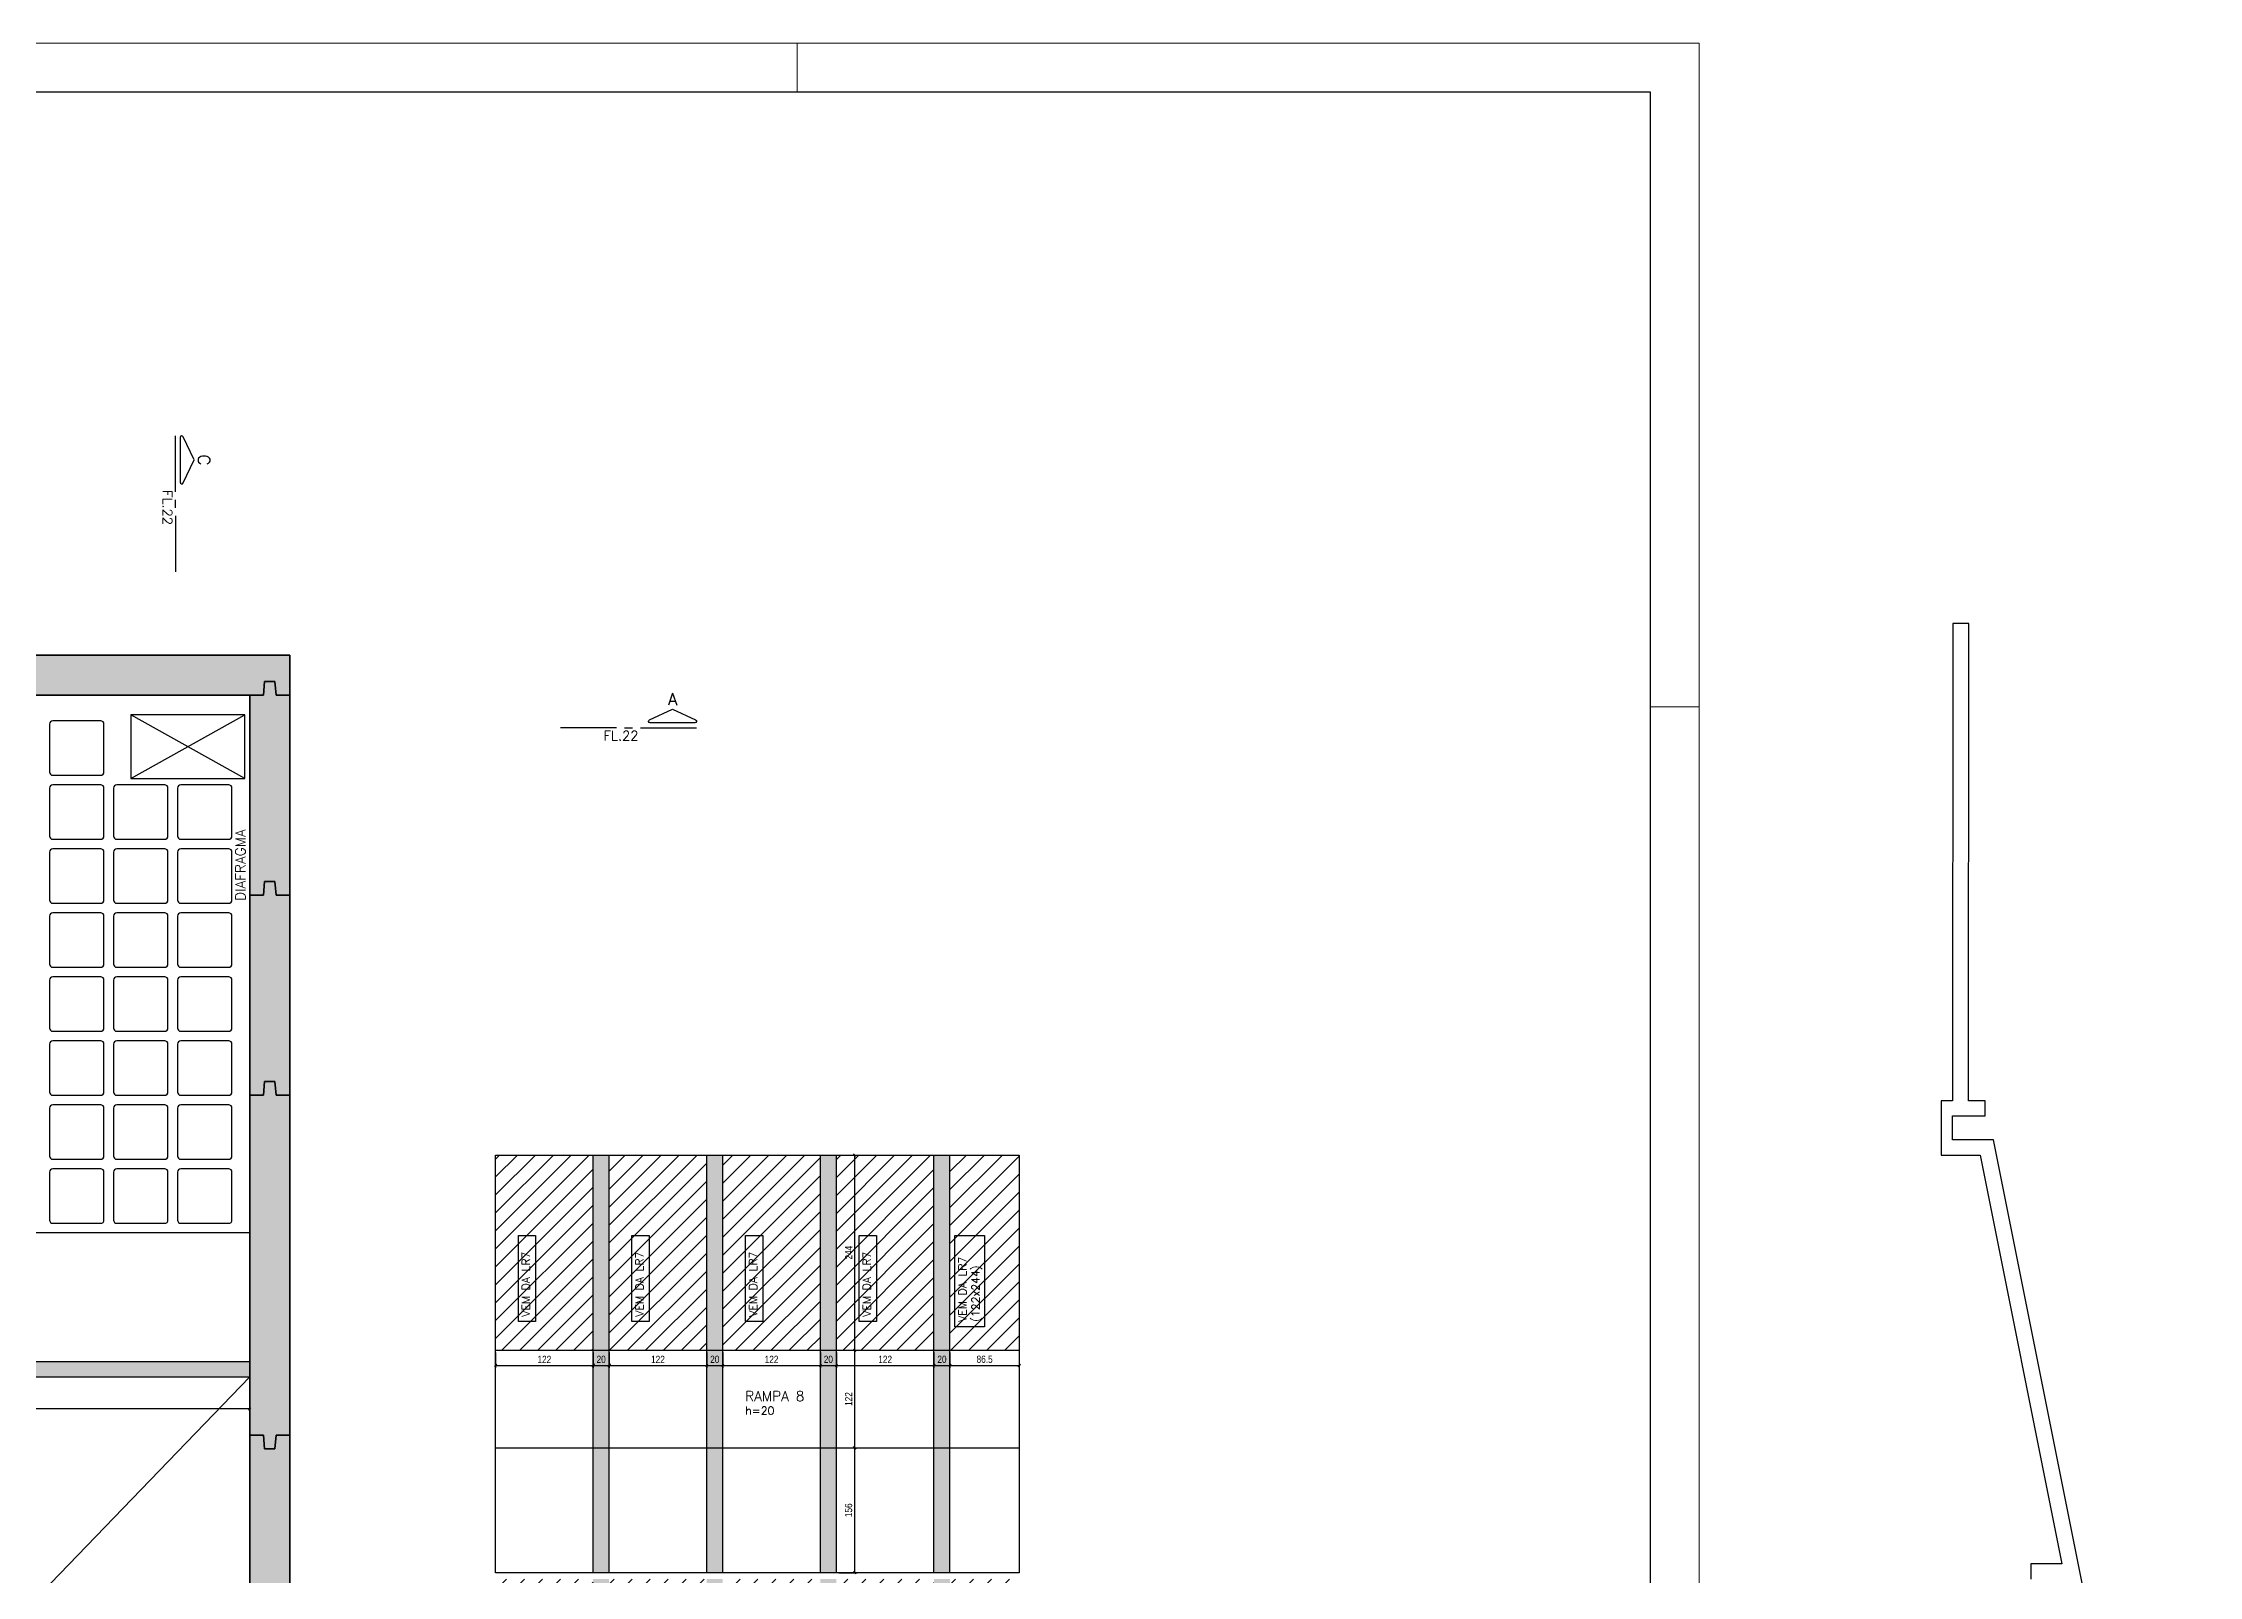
# Model space of a CAD drawing. Extents: x 1860 to 9314, y -614 to 3837.
# Drawn here: x 6592 to 9286, y 1921 to 3837 of the extents above; entities that cross this region are included whole.
import ezdxf
from ezdxf.enums import TextEntityAlignment as Align

# ---------------------------------------------------------------- set-up
doc = ezdxf.new("R2010")
doc.units = 0
for name, color, linetype in [('251', 5, 'Continuous'), ('COTA', 241, 'Continuous'), ('F-CORTE-INDICAÇÃO', 4, 'Continuous'), ('F-COTAS', 106, 'Continuous'), ('F-CUBETA', 1, 'Continuous'), ('F-DESNIVEL-1', 254, 'Continuous'), ('F-LAJES', 3, 'Continuous'), ('F-LAJES-DIM', 2, 'Continuous'), ('F-LAJES-NOME', 4, 'Continuous'), ('F-PARC-NOME', 4, 'Continuous'), ('F-SOLIDO-EST', 252, 'Continuous'), ('F-VIGAS', 3, 'Continuous'), ('F-VÃO', 1, 'Continuous'), ('Painéis', 200, 'Continuous')]:
    doc.layers.add(name, color=color, linetype=linetype)
doc.layers.add('FOLHA', color=255, linetype='Continuous', lineweight=5)
doc.layers.add('Hachura', color=251, linetype='Continuous', lineweight=9)
doc.styles.add('COTA TECNICA-50', font='techl___.ttf', dxfattribs={"height": 9})
doc.styles.add('MCP', font='romans.shx')
doc.styles.add('ROMANS', font='romans.shx')
doc.dimstyles.new('COTA PAINEL-50', dxfattribs={"dimtxt": 9, "dimasz": 3, "dimexe": 3, "dimexo": 3, "dimgap": 3, "dimtad": 1, "dimdec": 1, "dimzin": 12, "dimdsep": 46, "dimtxsty": 'COTA TECNICA-50', "dimblk1": 'OBLIQUE', "dimblk2": 'OBLIQUE', "dimsah": 1, "dimcen": 0.9, "dimclrd": 4, "dimclre": 4, "dimclrt": 240, "dimadec": 1, "dimazin": 3, "dimtfac": 1, "dimtdec": 1, "dimtmove": 0, "dimatfit": 3, "dimfxl": 1, "dimtolj": 1, "dimtzin": 12, "dimarcsym": 0})

# ---------------------------------------------------------------- blocks, each defined once
blk = doc.blocks.new('_VAONER063650636500869008690')
at = {"layer": '251', "color": 1}
for p, q in [((-34, 30), (-34, -30)), ((30, 34), (-30, 34)), ((34, -30), (34, 30)), ((-30, -34), (30, -34))]:
    blk.add_line(p, q, dxfattribs=at)
for centre, start, end in [((-30, 30), 90, 180), ((30, 30), 0, 90), ((-30, -30), 180, 270), ((30, -30), 270, 0)]:
    blk.add_arc(centre, 4, start, end, dxfattribs=at)
blk = doc.blocks.new('*U17')
at = {"layer": 'F-CORTE-INDICAÇÃO'}
for p, q in [((70, 0), (0, 0)), ((80, 0), (90, 0)), ((100, 0), (170, 0))]:
    blk.add_line(p, q, dxfattribs=at)
blk.add_lwpolyline([(112, 6, -0.802585), (111.2, 9.8), (140, 23.3), (168.8, 9.8, -0.802585), (168, 6)], format="xyb", close=True, dxfattribs=at)
at = {"layer": 'F-CORTE-INDICAÇÃO', "style": 'ROMANS'}
blk.add_attdef('CORTE', text='', height=15, dxfattribs=at).set_placement((140, 35.8), align=Align.MIDDLE_CENTER)
at = {"layer": 'F-CORTE-INDICAÇÃO', "color": 2, "style": 'ROMANS'}
blk.add_attdef('FOLHA', text='', height=12, dxfattribs=at).set_placement((75.6, -10), align=Align.MIDDLE_CENTER)
blk = doc.blocks.new('*U13')
at = {"layer": 'F-CORTE-INDICAÇÃO'}
for p, q in [((70, 0), (0, 0)), ((80, 0), (90, 0)), ((100, 0), (170, 0))]:
    blk.add_line(p, q, dxfattribs=at)
blk.add_lwpolyline([(112, 6, -0.802585), (111.2, 9.8), (140, 23.3), (168.8, 9.8, -0.802585), (168, 6)], format="xyb", close=True, dxfattribs=at)
at = {"layer": 'F-CORTE-INDICAÇÃO', "style": 'ROMANS'}
blk.add_attdef('CORTE', text='', height=15, dxfattribs=at).set_placement((140, 35.8), align=Align.MIDDLE_CENTER)
at = {"layer": 'F-CORTE-INDICAÇÃO', "color": 2, "style": 'ROMANS'}
blk.add_attdef('FOLHA', text='', height=12, dxfattribs=at).set_placement((80.5, -10), align=Align.MIDDLE_CENTER)
blk = doc.blocks.new('_Oblique')
at = {"color": 0, "linetype": 'ByBlock', "lineweight": -2}
blk.add_line((-0.5, -0.5), (0.5, 0.5), dxfattribs=at)
blk = doc.blocks.new('*D782')
at = {"layer": 'COTA', "color": 4, "lineweight": -2, "transparency": 16777216}
for p, q in [((6215.5, 2167.2), (6215.5, 2127.2)), ((6850, 2167.2), (6850, 2127.2)), ((6850, 2130.2), (6215.5, 2130.2))]:
    blk.add_line(p, q, dxfattribs=at)
at = {"layer": 'Defpoints', "color": 0, "transparency": 16777216}
for p in [(6215.5, 2170.2), (6850, 2170.2), (6215.5, 2130.2)]:
    blk.add_point(p, dxfattribs=at)
at = {"layer": 'COTA', "color": 4, "lineweight": -2, "transparency": 16777216, "xscale": 3, "yscale": 3, "zscale": 3, "rotation": 180}
blk.add_blockref('_Oblique', (6215.5, 2130.2), dxfattribs=at)
at = {"layer": 'COTA', "color": 4, "lineweight": -2, "transparency": 16777216, "xscale": 3, "yscale": 3, "zscale": 3}
blk.add_blockref('_Oblique', (6850, 2130.2), dxfattribs=at)
at = {"layer": 'COTA', "color": 240, "transparency": 16777216, "insert": (6532.7, 2137.9), "char_height": 9, "attachment_point": 5, "style": 'COTA TECNICA-50'}
blk.add_mtext('\\A1;634.5', dxfattribs=at)
blk = doc.blocks.new('*D799')
at = {"layer": 'COTA', "color": 4, "lineweight": -2, "transparency": 16777216}
for p, q in [((7157.2, 2200.5), (7157.2, 2181.5)), ((7157.2, 2184.5), (7279.2, 2184.5)), ((7279.2, 2200.5), (7279.2, 2181.5))]:
    blk.add_line(p, q, dxfattribs=at)
at = {"layer": 'Defpoints', "color": 0, "transparency": 16777216}
for p in [(7157.2, 2203.5), (7279.2, 2203.5), (7279.2, 2184.5)]:
    blk.add_point(p, dxfattribs=at)
at = {"layer": 'COTA', "color": 4, "lineweight": -2, "transparency": 16777216, "xscale": 3, "yscale": 3, "zscale": 3, "rotation": 180}
blk.add_blockref('_Oblique', (7157.2, 2184.5), dxfattribs=at)
at = {"layer": 'COTA', "color": 4, "lineweight": -2, "transparency": 16777216, "xscale": 3, "yscale": 3, "zscale": 3}
blk.add_blockref('_Oblique', (7279.2, 2184.5), dxfattribs=at)
at = {"layer": 'COTA', "color": 240, "transparency": 16777216, "insert": (7218.2, 2192.1), "char_height": 9, "attachment_point": 5, "style": 'COTA TECNICA-50'}
blk.add_mtext('\\A1;122', dxfattribs=at)
blk = doc.blocks.new('*D800')
at = {"layer": 'COTA', "color": 4, "lineweight": -2, "transparency": 16777216}
for p, q in [((7279.2, 2200.5), (7279.2, 2181.5)), ((7279.2, 2184.5), (7299.2, 2184.5)), ((7299.2, 2200.5), (7299.2, 2181.5))]:
    blk.add_line(p, q, dxfattribs=at)
at = {"layer": 'Defpoints', "color": 0, "transparency": 16777216}
for p in [(7279.2, 2203.5), (7299.2, 2203.5), (7299.2, 2184.5)]:
    blk.add_point(p, dxfattribs=at)
at = {"layer": 'COTA', "color": 4, "lineweight": -2, "transparency": 16777216, "xscale": 3, "yscale": 3, "zscale": 3, "rotation": 180}
blk.add_blockref('_Oblique', (7279.2, 2184.5), dxfattribs=at)
at = {"layer": 'COTA', "color": 4, "lineweight": -2, "transparency": 16777216, "xscale": 3, "yscale": 3, "zscale": 3}
blk.add_blockref('_Oblique', (7299.2, 2184.5), dxfattribs=at)
at = {"layer": 'COTA', "color": 240, "transparency": 16777216, "insert": (7289.2, 2192.1), "char_height": 9, "attachment_point": 5, "style": 'COTA TECNICA-50'}
blk.add_mtext('\\A1;20', dxfattribs=at)
blk = doc.blocks.new('*D801')
at = {"layer": 'COTA', "color": 4, "lineweight": -2, "transparency": 16777216}
for p, q in [((7299.2, 2200.5), (7299.2, 2181.5)), ((7299.2, 2184.5), (7421.2, 2184.5)), ((7421.2, 2200.5), (7421.2, 2181.5))]:
    blk.add_line(p, q, dxfattribs=at)
at = {"layer": 'Defpoints', "color": 0, "transparency": 16777216}
for p in [(7299.2, 2203.5), (7421.2, 2203.5), (7421.2, 2184.5)]:
    blk.add_point(p, dxfattribs=at)
at = {"layer": 'COTA', "color": 4, "lineweight": -2, "transparency": 16777216, "xscale": 3, "yscale": 3, "zscale": 3, "rotation": 180}
blk.add_blockref('_Oblique', (7299.2, 2184.5), dxfattribs=at)
at = {"layer": 'COTA', "color": 4, "lineweight": -2, "transparency": 16777216, "xscale": 3, "yscale": 3, "zscale": 3}
blk.add_blockref('_Oblique', (7421.2, 2184.5), dxfattribs=at)
at = {"layer": 'COTA', "color": 240, "transparency": 16777216, "insert": (7360.2, 2192.1), "char_height": 9, "attachment_point": 5, "style": 'COTA TECNICA-50'}
blk.add_mtext('\\A1;122', dxfattribs=at)
blk = doc.blocks.new('*D802')
at = {"layer": 'COTA', "color": 4, "lineweight": -2, "transparency": 16777216}
for p, q in [((7421.2, 2200.5), (7421.2, 2181.5)), ((7421.2, 2184.5), (7441.2, 2184.5)), ((7441.2, 2200.5), (7441.2, 2181.5))]:
    blk.add_line(p, q, dxfattribs=at)
at = {"layer": 'Defpoints', "color": 0, "transparency": 16777216}
for p in [(7421.2, 2203.5), (7441.2, 2203.5), (7441.2, 2184.5)]:
    blk.add_point(p, dxfattribs=at)
at = {"layer": 'COTA', "color": 4, "lineweight": -2, "transparency": 16777216, "xscale": 3, "yscale": 3, "zscale": 3, "rotation": 180}
blk.add_blockref('_Oblique', (7421.2, 2184.5), dxfattribs=at)
at = {"layer": 'COTA', "color": 4, "lineweight": -2, "transparency": 16777216, "xscale": 3, "yscale": 3, "zscale": 3}
blk.add_blockref('_Oblique', (7441.2, 2184.5), dxfattribs=at)
at = {"layer": 'COTA', "color": 240, "transparency": 16777216, "insert": (7431.2, 2192.1), "char_height": 9, "attachment_point": 5, "style": 'COTA TECNICA-50'}
blk.add_mtext('\\A1;20', dxfattribs=at)
blk = doc.blocks.new('*D803')
at = {"layer": 'COTA', "color": 4, "lineweight": -2, "transparency": 16777216}
for p, q in [((7441.2, 2200.5), (7441.2, 2181.5)), ((7441.2, 2184.5), (7563.2, 2184.5)), ((7563.2, 2200.5), (7563.2, 2181.5))]:
    blk.add_line(p, q, dxfattribs=at)
at = {"layer": 'Defpoints', "color": 0, "transparency": 16777216}
for p in [(7441.2, 2203.5), (7563.2, 2203.5), (7563.2, 2184.5)]:
    blk.add_point(p, dxfattribs=at)
at = {"layer": 'COTA', "color": 4, "lineweight": -2, "transparency": 16777216, "xscale": 3, "yscale": 3, "zscale": 3, "rotation": 180}
blk.add_blockref('_Oblique', (7441.2, 2184.5), dxfattribs=at)
at = {"layer": 'COTA', "color": 4, "lineweight": -2, "transparency": 16777216, "xscale": 3, "yscale": 3, "zscale": 3}
blk.add_blockref('_Oblique', (7563.2, 2184.5), dxfattribs=at)
at = {"layer": 'COTA', "color": 240, "transparency": 16777216, "insert": (7502.2, 2192.1), "char_height": 9, "attachment_point": 5, "style": 'COTA TECNICA-50'}
blk.add_mtext('\\A1;122', dxfattribs=at)
blk = doc.blocks.new('*D804')
at = {"layer": 'COTA', "color": 4, "lineweight": -2, "transparency": 16777216}
for p, q in [((7563.2, 2200.5), (7563.2, 2181.5)), ((7563.2, 2184.5), (7583.2, 2184.5)), ((7583.2, 2200.5), (7583.2, 2181.5))]:
    blk.add_line(p, q, dxfattribs=at)
at = {"layer": 'Defpoints', "color": 0, "transparency": 16777216}
for p in [(7563.2, 2203.5), (7583.2, 2203.5), (7583.2, 2184.5)]:
    blk.add_point(p, dxfattribs=at)
at = {"layer": 'COTA', "color": 4, "lineweight": -2, "transparency": 16777216, "xscale": 3, "yscale": 3, "zscale": 3, "rotation": 180}
blk.add_blockref('_Oblique', (7563.2, 2184.5), dxfattribs=at)
at = {"layer": 'COTA', "color": 4, "lineweight": -2, "transparency": 16777216, "xscale": 3, "yscale": 3, "zscale": 3}
blk.add_blockref('_Oblique', (7583.2, 2184.5), dxfattribs=at)
at = {"layer": 'COTA', "color": 240, "transparency": 16777216, "insert": (7573.2, 2192.1), "char_height": 9, "attachment_point": 5, "style": 'COTA TECNICA-50'}
blk.add_mtext('\\A1;20', dxfattribs=at)
blk = doc.blocks.new('*D805')
at = {"layer": 'COTA', "color": 4, "lineweight": -2, "transparency": 16777216}
for p, q in [((7583.2, 2200.5), (7583.2, 2181.5)), ((7583.2, 2184.5), (7705.2, 2184.5)), ((7705.2, 2200.5), (7705.2, 2181.5))]:
    blk.add_line(p, q, dxfattribs=at)
at = {"layer": 'Defpoints', "color": 0, "transparency": 16777216}
for p in [(7583.2, 2203.5), (7705.2, 2203.5), (7705.2, 2184.5)]:
    blk.add_point(p, dxfattribs=at)
at = {"layer": 'COTA', "color": 4, "lineweight": -2, "transparency": 16777216, "xscale": 3, "yscale": 3, "zscale": 3, "rotation": 180}
blk.add_blockref('_Oblique', (7583.2, 2184.5), dxfattribs=at)
at = {"layer": 'COTA', "color": 4, "lineweight": -2, "transparency": 16777216, "xscale": 3, "yscale": 3, "zscale": 3}
blk.add_blockref('_Oblique', (7705.2, 2184.5), dxfattribs=at)
at = {"layer": 'COTA', "color": 240, "transparency": 16777216, "insert": (7644.2, 2192.1), "char_height": 9, "attachment_point": 5, "style": 'COTA TECNICA-50'}
blk.add_mtext('\\A1;122', dxfattribs=at)
blk = doc.blocks.new('*D806')
at = {"layer": 'COTA', "color": 4, "lineweight": -2, "transparency": 16777216}
for p, q in [((7705.2, 2200.5), (7705.2, 2181.5)), ((7705.2, 2184.5), (7725.2, 2184.5)), ((7725.2, 2200.5), (7725.2, 2181.5))]:
    blk.add_line(p, q, dxfattribs=at)
at = {"layer": 'Defpoints', "color": 0, "transparency": 16777216}
for p in [(7705.2, 2203.5), (7725.2, 2203.5), (7725.2, 2184.5)]:
    blk.add_point(p, dxfattribs=at)
at = {"layer": 'COTA', "color": 4, "lineweight": -2, "transparency": 16777216, "xscale": 3, "yscale": 3, "zscale": 3, "rotation": 180}
blk.add_blockref('_Oblique', (7705.2, 2184.5), dxfattribs=at)
at = {"layer": 'COTA', "color": 4, "lineweight": -2, "transparency": 16777216, "xscale": 3, "yscale": 3, "zscale": 3}
blk.add_blockref('_Oblique', (7725.2, 2184.5), dxfattribs=at)
at = {"layer": 'COTA', "color": 240, "transparency": 16777216, "insert": (7715.2, 2192.1), "char_height": 9, "attachment_point": 5, "style": 'COTA TECNICA-50'}
blk.add_mtext('\\A1;20', dxfattribs=at)
blk = doc.blocks.new('*D807')
at = {"layer": 'COTA', "color": 4, "lineweight": -2, "transparency": 16777216}
for p, q in [((7725.2, 2200.5), (7725.2, 2181.5)), ((7725.2, 2184.5), (7811.7, 2184.5)), ((7811.7, 2200.5), (7811.7, 2181.5))]:
    blk.add_line(p, q, dxfattribs=at)
at = {"layer": 'Defpoints', "color": 0, "transparency": 16777216}
for p in [(7725.2, 2203.5), (7811.7, 2203.5), (7811.7, 2184.5)]:
    blk.add_point(p, dxfattribs=at)
at = {"layer": 'COTA', "color": 4, "lineweight": -2, "transparency": 16777216, "xscale": 3, "yscale": 3, "zscale": 3, "rotation": 180}
blk.add_blockref('_Oblique', (7725.2, 2184.5), dxfattribs=at)
at = {"layer": 'COTA', "color": 4, "lineweight": -2, "transparency": 16777216, "xscale": 3, "yscale": 3, "zscale": 3}
blk.add_blockref('_Oblique', (7811.7, 2184.5), dxfattribs=at)
at = {"layer": 'COTA', "color": 240, "transparency": 16777216, "insert": (7768.5, 2192.2), "char_height": 9, "attachment_point": 5, "style": 'COTA TECNICA-50'}
blk.add_mtext('\\A1;86.5', dxfattribs=at)
blk = doc.blocks.new('*D813')
at = {"layer": 'COTA', "color": 4, "lineweight": -2, "transparency": 16777216}
for p, q in [((7586.2, 2081.5), (7609.1, 2081.5)), ((7606.1, 1925.5), (7606.1, 2081.5)), ((7586.2, 1925.5), (7609.1, 1925.5))]:
    blk.add_line(p, q, dxfattribs=at)
at = {"layer": 'Defpoints', "color": 0, "transparency": 16777216}
for p in [(7583.2, 2081.5), (7606.1, 2081.5), (7583.2, 1925.5)]:
    blk.add_point(p, dxfattribs=at)
at = {"layer": 'COTA', "color": 4, "lineweight": -2, "transparency": 16777216, "xscale": 3, "yscale": 3, "zscale": 3}
for p, rotation in [((7606.1, 2081.5), 90), ((7606.1, 1925.5), 270)]:
    blk.add_blockref('_Oblique', p, dxfattribs=dict(at, rotation=rotation))
at = {"layer": 'COTA', "color": 240, "transparency": 16777216, "insert": (7598.5, 2003.5), "char_height": 9, "attachment_point": 5, "rotation": 90, "style": 'COTA TECNICA-50'}
blk.add_mtext('\\A1;156', dxfattribs=at)
blk = doc.blocks.new('*D814')
at = {"layer": 'COTA', "color": 4, "lineweight": -2, "transparency": 16777216}
for p, q in [((7606.1, 2081.5), (7606.1, 2203.5)), ((7586.2, 2081.5), (7609.1, 2081.5))]:
    blk.add_line(p, q, dxfattribs=at)
at = {"layer": 'Defpoints', "color": 0, "transparency": 16777216}
for p in [(7606.1, 2203.5), (7606.1, 2203.5), (7583.2, 2081.5)]:
    blk.add_point(p, dxfattribs=at)
at = {"layer": 'COTA', "color": 4, "lineweight": -2, "transparency": 16777216, "xscale": 3, "yscale": 3, "zscale": 3}
for p, rotation in [((7606.1, 2203.5), 90), ((7606.1, 2081.5), 270)]:
    blk.add_blockref('_Oblique', p, dxfattribs=dict(at, rotation=rotation))
at = {"layer": 'COTA', "color": 240, "transparency": 16777216, "insert": (7598.5, 2142.5), "char_height": 9, "attachment_point": 5, "rotation": 90, "style": 'COTA TECNICA-50'}
blk.add_mtext('\\A1;122', dxfattribs=at)
blk = doc.blocks.new('*D815')
at = {"layer": 'COTA', "color": 4, "lineweight": -2, "transparency": 16777216}
for p, q in [((7586.2, 2447.5), (7609.1, 2447.5)), ((7606.1, 2203.5), (7606.1, 2447.5))]:
    blk.add_line(p, q, dxfattribs=at)
at = {"layer": 'Defpoints', "color": 0, "transparency": 16777216}
for p in [(7583.2, 2447.5), (7606.1, 2447.5), (7606.1, 2203.5)]:
    blk.add_point(p, dxfattribs=at)
at = {"layer": 'COTA', "color": 4, "lineweight": -2, "transparency": 16777216, "xscale": 3, "yscale": 3, "zscale": 3}
for p, rotation in [((7606.1, 2447.5), 90), ((7606.1, 2203.5), 270)]:
    blk.add_blockref('_Oblique', p, dxfattribs=dict(at, rotation=rotation))
at = {"layer": 'COTA', "color": 240, "transparency": 16777216, "insert": (7598.5, 2325.5), "char_height": 9, "attachment_point": 5, "rotation": 90, "style": 'COTA TECNICA-50'}
blk.add_mtext('\\A1;244', dxfattribs=at)

msp = doc.modelspace()

# ---------------------------------------------------------------- hatches: boundary and pattern name
at = {"layer": 'F-SOLIDO-EST'}
h = msp.add_hatch(color=256, dxfattribs=at)
h.dxf.hatch_style = 1
h.paths.add_polyline_path([(6899.98, 3072.23), (6560.48, 3072.23), (6560.48, 3055.23), (6543.48, 3053.73), (6543.48, 3040.73), (6560.48, 3039.23), (6560.48, 3022.23), (6866.98, 3022.23), (6868.48, 3039.23), (6881.48, 3039.23), (6882.98, 3022.23), (6899.98, 3022.23)])
h = msp.add_hatch(color=256, dxfattribs=at)
h.dxf.hatch_style = 1
h.paths.add_polyline_path([(6899.98, 3022.23), (6882.98, 3022.23), (6881.48, 3039.23), (6868.48, 3039.23), (6866.98, 3022.23), (6849.98, 3022.23), (6849.98, 2772.23), (6866.98, 2772.23), (6868.48, 2789.23), (6881.48, 2789.23), (6882.98, 2772.23), (6899.98, 2772.23)])
h = msp.add_hatch(color=256, dxfattribs=at)
h.dxf.hatch_style = 1
h.paths.add_polyline_path([(6899.98, 2772.23), (6882.98, 2772.23), (6881.48, 2789.23), (6868.48, 2789.23), (6866.98, 2772.23), (6849.98, 2772.23), (6849.98, 2522.23), (6866.98, 2522.23), (6868.48, 2539.23), (6881.48, 2539.23), (6882.98, 2522.23), (6899.98, 2522.23)])
h = msp.add_hatch(color=256, dxfattribs=at)
h.dxf.hatch_style = 1
h.paths.add_polyline_path([(6899.98, 2522.23), (6882.98, 2522.23), (6881.48, 2539.23), (6868.48, 2539.23), (6866.98, 2522.23), (6849.98, 2522.23), (6849.98, 2097.23), (6866.98, 2097.23), (6868.48, 2080.23), (6881.48, 2080.23), (6882.98, 2097.23), (6899.98, 2097.23)])
h = msp.add_hatch(color=256, dxfattribs=at)
h.dxf.hatch_style = 1
h.paths.add_polyline_path([(6899.98, 2097.23), (6882.98, 2097.23), (6881.48, 2080.23), (6868.48, 2080.23), (6866.98, 2097.23), (6849.98, 2097.23), (6849.98, 1847.23), (6866.98, 1847.23), (6868.48, 1830.23), (6881.48, 1830.23), (6882.98, 1847.23), (6899.98, 1847.23)])
at = {"layer": 'Hachura', "linetype": 'ByBlock'}
h = msp.add_hatch(dxfattribs=at)
h.set_pattern_fill('ANSI31', color=256, scale=5)
h.paths.add_polyline_path([(7157.2, 2203.48), (7279.2, 2203.48), (7279.2, 2447.48), (7157.2, 2447.48)])
h.paths.add_polyline_path([(7299.2, 2203.48), (7421.2, 2203.48), (7421.2, 2447.48), (7299.2, 2447.48)])
h.paths.add_polyline_path([(7441.2, 2203.48), (7563.2, 2203.48), (7563.2, 2447.48), (7441.2, 2447.48)])
h.paths.add_polyline_path([(7705.2, 2447.48), (7583.2, 2447.48), (7583.2, 2203.48), (7705.2, 2203.48)])
h.paths.add_polyline_path([(7725.2, 2203.48), (7811.7, 2203.48), (7811.7, 2447.48), (7725.2, 2447.48)])
h.paths.add_polyline_path([(7279.2, 1917.48), (7157.2, 1917.48), (7157.2, 1673.48), (7279.2, 1673.48)])
h.paths.add_polyline_path([(7279.2, 1673.48), (7157.2, 1673.48), (7157.2, 1429.48), (7279.2, 1429.48)])
h.paths.add_polyline_path([(7299.2, 1429.48), (7421.2, 1429.48), (7421.2, 1673.48), (7299.2, 1673.48)])
h.paths.add_polyline_path([(7299.2, 1673.48), (7421.2, 1673.48), (7421.2, 1917.48), (7299.2, 1917.48)])
h.paths.add_polyline_path([(7563.2, 1917.48), (7441.2, 1917.48), (7441.2, 1673.48), (7563.2, 1673.48)])
h.paths.add_polyline_path([(7563.2, 1673.48), (7441.2, 1673.48), (7441.2, 1429.48), (7563.2, 1429.48)])
h.paths.add_polyline_path([(7583.2, 1429.48), (7705.2, 1429.48), (7705.2, 1673.48), (7583.2, 1673.48)])
h.paths.add_polyline_path([(7583.2, 1673.48), (7705.2, 1673.48), (7705.2, 1917.48), (7583.2, 1917.48)])
h.paths.add_polyline_path([(7725.2, 1673.48), (7811.7, 1673.48), (7811.7, 1917.48), (7725.2, 1917.48)])
h.paths.add_polyline_path([(7725.2, 1429.48), (7811.7, 1429.48), (7811.7, 1673.48), (7725.2, 1673.48)])
h.paths.add_polyline_path([(7157.2, 935.77), (7279.2, 935.77), (7279.2, 1135.77), (7157.2, 1135.77)])
h.paths.add_polyline_path([(7299.2, 935.77), (7421.2, 935.77), (7421.2, 1135.77), (7299.2, 1135.77)])
h.paths.add_polyline_path([(7441.2, 935.77), (7563.2, 935.77), (7563.2, 1135.77), (7441.2, 1135.77)])
h.paths.add_polyline_path([(7583.2, 935.77), (7705.2, 935.77), (7705.2, 1135.77), (7583.2, 1135.77)])
h.paths.add_polyline_path([(7725.2, 935.77), (7811.7, 935.77), (7811.7, 1135.77), (7725.2, 1135.77)])
h = msp.add_hatch(color=256, dxfattribs=at)
h.dxf.hatch_style = 1
h.paths.add_polyline_path([(7279.2, 2203.48), (7299.2, 2203.48), (7299.2, 2447.48), (7279.2, 2447.48)])
h.paths.add_polyline_path([(7279.2, 2081.48), (7299.2, 2081.48), (7299.2, 2203.48), (7279.2, 2203.48)])
h.paths.add_polyline_path([(7299.2, 2081.48), (7279.2, 2081.48), (7279.2, 1925.48), (7299.2, 1925.48)])
h.paths.add_polyline_path([(7279.2, 1673.48), (7299.2, 1673.48), (7299.2, 1917.48), (7279.2, 1917.48)])
h.paths.add_polyline_path([(7299.2, 1673.48), (7279.2, 1673.48), (7279.2, 1429.48), (7299.2, 1429.48)])
h.paths.add_polyline_path([(7279.2, 1165.48), (7299.2, 1165.48), (7299.2, 1429.48), (7279.2, 1429.48)])
h.paths.add_polyline_path([(7299.2, 1135.77), (7279.2, 1135.77), (7279.2, 935.77), (7299.2, 935.77)])
h.paths.add_polyline_path([(7441.2, 1135.77), (7421.2, 1135.77), (7421.2, 935.77), (7441.2, 935.77)])
h.paths.add_polyline_path([(7441.2, 1429.48), (7421.2, 1429.48), (7421.2, 1165.48), (7441.2, 1165.48)])
h.paths.add_polyline_path([(7441.2, 1673.48), (7421.2, 1673.48), (7421.2, 1429.48), (7441.2, 1429.48)])
h.paths.add_polyline_path([(7421.2, 1673.48), (7441.2, 1673.48), (7441.2, 1917.48), (7421.2, 1917.48)])
h.paths.add_polyline_path([(7421.2, 1925.48), (7441.2, 1925.48), (7441.2, 2081.48), (7421.2, 2081.48)])
h.paths.add_polyline_path([(7421.2, 2081.48), (7441.2, 2081.48), (7441.2, 2203.48), (7421.2, 2203.48)])
h.paths.add_polyline_path([(7421.2, 2203.48), (7441.2, 2203.48), (7441.2, 2447.48), (7421.2, 2447.48)])
h.paths.add_polyline_path([(7563.2, 2203.48), (7583.2, 2203.48), (7583.2, 2447.48), (7563.2, 2447.48)])
h.paths.add_polyline_path([(7563.2, 2081.48), (7583.2, 2081.48), (7583.2, 2203.48), (7563.2, 2203.48)])
h.paths.add_polyline_path([(7583.2, 2081.48), (7563.2, 2081.48), (7563.2, 1925.48), (7583.2, 1925.48)])
h.paths.add_polyline_path([(7563.2, 1673.48), (7583.2, 1673.48), (7583.2, 1917.48), (7563.2, 1917.48)])
h.paths.add_polyline_path([(7563.2, 1429.48), (7583.2, 1429.48), (7583.2, 1673.48), (7563.2, 1673.48)])
h.paths.add_polyline_path([(7583.2, 1429.48), (7563.2, 1429.48), (7563.2, 1165.48), (7583.2, 1165.48)])
h.paths.add_polyline_path([(7563.2, 935.77), (7583.2, 935.77), (7583.2, 1135.77), (7563.2, 1135.77)])
h.paths.add_polyline_path([(7705.2, 935.77), (7725.2, 935.77), (7725.2, 1135.77), (7705.2, 1135.77)])
h.paths.add_polyline_path([(7725.2, 1429.48), (7705.2, 1429.48), (7705.2, 1165.48), (7725.2, 1165.48)])
h.paths.add_polyline_path([(7725.2, 1673.48), (7705.2, 1673.48), (7705.2, 1429.48), (7725.2, 1429.48)])
h.paths.add_polyline_path([(7705.2, 1673.48), (7725.2, 1673.48), (7725.2, 1917.48), (7705.2, 1917.48)])
h.paths.add_polyline_path([(7705.2, 1925.48), (7725.2, 1925.48), (7725.2, 2081.48), (7705.2, 2081.48)])
h.paths.add_polyline_path([(7725.2, 2203.48), (7705.2, 2203.48), (7705.2, 2081.48), (7725.2, 2081.48)])
h.paths.add_polyline_path([(7725.2, 2447.48), (7705.2, 2447.48), (7705.2, 2203.48), (7725.2, 2203.48)])

# ---------------------------------------------------------------- linework, layer by layer
at = {"color": 30}
for p, q in [((2012.11, 3776.4), (8600.49, 3776.4)), ((8600.49, 3776.4), (8600.49, -552.63))]:
    msp.add_line(p, q, dxfattribs=at)
at = {"layer": 'COTA'}
for points in [[(7185.73, 2239.27), (7185.73, 2347.02), (7207.27, 2347.02), (7207.27, 2239.27)], [(7327.73, 2239.27), (7327.73, 2347.02), (7349.27, 2347.02), (7349.27, 2239.27)], [(7469.73, 2239.27), (7469.73, 2347.02), (7491.27, 2347.02), (7491.27, 2239.27)], [(7611.73, 2239.27), (7611.73, 2347.02), (7633.27, 2347.02), (7633.27, 2239.27)], [(7731.44, 2232.88), (7731.44, 2347.02), (7768.31, 2347.02), (7768.31, 2232.88)]]:
    msp.add_lwpolyline(points, close=True, dxfattribs=at)
at = {"layer": 'F-COTAS'}
msp.add_lwpolyline([(9286.27, 1183.76), (9029.44, 2466.48), (8978.12, 2466.48), (8978.12, 2496.48), (9019.12, 2496.48), (9019.12, 2515.48), (8998.12, 2515.48), (8998.71, 3112.02), (8978.71, 3112.05), (8978.12, 2515.48), (8964.12, 2515.48), (8964.12, 2447.48), (9012.85, 2447.48), (9115.16, 1936.48), (9076.12, 1936.48), (9076.12, 1933.7), (9076.12, 1917.48)], dxfattribs=at)
at = {"layer": 'F-DESNIVEL-1', "linetype": 'Continuous'}
for points in [[(6215.48, 2170.23), (6849.98, 2170.23), (6849.98, 2189.23)], [(6215.48, 2170.23), (6849.98, 2189.23), (6215.48, 2189.23)]]:
    msp.add_solid(points, dxfattribs=at)
at = {"layer": 'F-LAJES'}
msp.add_line((6849.98, 2350.23), (6215.48, 2350.23), dxfattribs=at)
msp.add_lwpolyline([(7157.2, 2447.48), (7811.7, 2447.48), (7811.7, 1925.48), (7157.2, 1925.48)], close=True, dxfattribs=at)
at = {"layer": 'F-VIGAS'}
for p, q in [((6899.98, 3072.23), (6560.48, 3072.23)), ((6560.48, 3072.23), (6899.98, 3072.23)), ((6899.98, 3022.23), (6899.98, 3072.23)), ((6899.98, 3072.23), (6899.98, 3022.23)), ((6560.48, 3022.23), (6866.98, 3022.23)), ((6866.98, 3022.23), (6560.48, 3022.23)), ((6866.98, 3022.23), (6849.98, 3022.23)), ((6849.98, 3022.23), (6849.98, 2772.23)), ((6849.98, 2772.23), (6849.98, 3022.23)), ((6849.98, 3022.23), (6866.98, 3022.23)), ((6868.48, 3039.23), (6866.98, 3022.23)), ((6866.98, 3022.23), (6868.48, 3039.23)), ((6866.98, 3022.23), (6868.48, 3039.23)), ((6868.48, 3039.23), (6866.98, 3022.23)), ((6881.48, 3039.23), (6868.48, 3039.23)), ((6868.48, 3039.23), (6881.48, 3039.23)), ((6868.48, 3039.23), (6881.48, 3039.23)), ((6881.48, 3039.23), (6868.48, 3039.23)), ((6882.98, 3022.23), (6881.48, 3039.23)), ((6881.48, 3039.23), (6882.98, 3022.23)), ((6881.48, 3039.23), (6882.98, 3022.23)), ((6882.98, 3022.23), (6881.48, 3039.23)), ((6899.98, 3022.23), (6882.98, 3022.23)), ((6882.98, 3022.23), (6899.98, 3022.23)), ((6882.98, 3022.23), (6899.98, 3022.23)), ((6899.98, 3022.23), (6882.98, 3022.23)), ((6899.98, 2772.23), (6899.98, 3022.23)), ((6899.98, 3022.23), (6899.98, 2772.23)), ((6866.98, 2772.23), (6868.48, 2789.23)), ((6868.48, 2789.23), (6866.98, 2772.23)), ((6868.48, 2789.23), (6866.98, 2772.23)), ((6866.98, 2772.23), (6868.48, 2789.23)), ((6868.48, 2789.23), (6881.48, 2789.23)), ((6881.48, 2789.23), (6868.48, 2789.23)), ((6881.48, 2789.23), (6868.48, 2789.23)), ((6868.48, 2789.23), (6881.48, 2789.23)), ((6881.48, 2789.23), (6882.98, 2772.23)), ((6882.98, 2772.23), (6881.48, 2789.23)), ((6882.98, 2772.23), (6881.48, 2789.23)), ((6881.48, 2789.23), (6882.98, 2772.23)), ((6849.98, 2772.23), (6866.98, 2772.23)), ((6866.98, 2772.23), (6849.98, 2772.23)), ((6866.98, 2772.23), (6849.98, 2772.23)), ((6849.98, 2772.23), (6849.98, 2522.23)), ((6849.98, 2522.23), (6849.98, 2772.23)), ((6849.98, 2772.23), (6866.98, 2772.23)), ((6882.98, 2772.23), (6899.98, 2772.23)), ((6899.98, 2772.23), (6882.98, 2772.23)), ((6899.98, 2772.23), (6882.98, 2772.23)), ((6882.98, 2772.23), (6899.98, 2772.23)), ((6899.98, 2522.23), (6899.98, 2772.23)), ((6899.98, 2772.23), (6899.98, 2522.23)), ((6866.98, 2522.23), (6868.48, 2539.23)), ((6868.48, 2539.23), (6866.98, 2522.23)), ((6868.48, 2539.23), (6866.98, 2522.23)), ((6866.98, 2522.23), (6868.48, 2539.23)), ((6868.48, 2539.23), (6881.48, 2539.23)), ((6881.48, 2539.23), (6868.48, 2539.23)), ((6881.48, 2539.23), (6868.48, 2539.23)), ((6868.48, 2539.23), (6881.48, 2539.23)), ((6881.48, 2539.23), (6882.98, 2522.23)), ((6882.98, 2522.23), (6881.48, 2539.23)), ((6882.98, 2522.23), (6881.48, 2539.23)), ((6881.48, 2539.23), (6882.98, 2522.23)), ((6849.98, 2522.23), (6866.98, 2522.23)), ((6866.98, 2522.23), (6849.98, 2522.23)), ((6866.98, 2522.23), (6849.98, 2522.23)), ((6849.98, 2522.23), (6849.98, 2097.23)), ((6849.98, 2097.23), (6849.98, 2522.23)), ((6849.98, 2522.23), (6866.98, 2522.23)), ((6882.98, 2522.23), (6899.98, 2522.23)), ((6899.98, 2522.23), (6882.98, 2522.23)), ((6899.98, 2522.23), (6882.98, 2522.23)), ((6882.98, 2522.23), (6899.98, 2522.23)), ((6899.98, 2097.23), (6899.98, 2522.23)), ((6899.98, 2522.23), (6899.98, 2097.23)), ((6849.98, 2097.23), (6866.98, 2097.23)), ((6866.98, 2097.23), (6849.98, 2097.23)), ((6866.98, 2097.23), (6849.98, 2097.23)), ((6849.98, 2097.23), (6849.98, 1847.23)), ((6849.98, 1847.23), (6849.98, 2097.23)), ((6849.98, 2097.23), (6866.98, 2097.23)), ((6866.98, 2097.23), (6868.48, 2080.23)), ((6868.48, 2080.23), (6866.98, 2097.23)), ((6868.48, 2080.23), (6866.98, 2097.23)), ((6866.98, 2097.23), (6868.48, 2080.23)), ((6868.48, 2080.23), (6881.48, 2080.23)), ((6881.48, 2080.23), (6868.48, 2080.23)), ((6881.48, 2080.23), (6868.48, 2080.23)), ((6868.48, 2080.23), (6881.48, 2080.23)), ((6881.48, 2080.23), (6882.98, 2097.23)), ((6882.98, 2097.23), (6881.48, 2080.23)), ((6882.98, 2097.23), (6881.48, 2080.23)), ((6881.48, 2080.23), (6882.98, 2097.23)), ((6882.98, 2097.23), (6899.98, 2097.23)), ((6899.98, 2097.23), (6882.98, 2097.23)), ((6899.98, 2097.23), (6882.98, 2097.23)), ((6882.98, 2097.23), (6899.98, 2097.23)), ((6899.98, 1847.23), (6899.98, 2097.23)), ((6899.98, 2097.23), (6899.98, 1847.23))]:
    msp.add_line(p, q, dxfattribs=at)
for points in [[(6849.98, 2189.23), (6215.48, 2189.23)], [(6215.48, 2170.23), (6849.98, 2170.23)]]:
    msp.add_lwpolyline(points, dxfattribs=at)
at = {"layer": 'F-VÃO', "linetype": 'Continuous'}
for p, q in [((6701.48, 2918.23), (6843.98, 2997.73)), ((6843.98, 2918.23), (6701.48, 2997.73))]:
    msp.add_line(p, q, dxfattribs=at)
msp.add_lwpolyline([(6701.48, 2918.23), (6843.98, 2918.23), (6843.98, 2997.73), (6701.48, 2997.73), (6701.48, 2918.23)], dxfattribs=at)
at = {"layer": 'F-VÃO'}
msp.add_lwpolyline([(6215.48, 1512.73), (6849.98, 2170.23)], dxfattribs=at)
at = {"layer": 'FOLHA'}
for p, q in [((1859.7, 3837.36), (8661.45, 3837.36)), ((7534.31, 3837.36), (7534.31, 3776.4)), ((8661.45, 3837.36), (8661.45, -613.6)), ((8661.45, 3007.66), (8600.49, 3007.66))]:
    msp.add_line(p, q, dxfattribs=at)
at = {"layer": 'Painéis'}
for p, q in [((7279.2, 1925.48), (7279.2, 2447.48)), ((7299.2, 1925.48), (7299.2, 2447.48)), ((7421.2, 1925.48), (7421.2, 2447.48)), ((7441.2, 1925.48), (7441.2, 2447.48)), ((7563.2, 1925.48), (7563.2, 2447.48)), ((7583.2, 1925.48), (7583.2, 2447.48)), ((7705.2, 1925.48), (7705.2, 2447.48)), ((7725.2, 1925.48), (7725.2, 2447.48)), ((7157.2, 2203.48), (7811.7, 2203.48)), ((7157.2, 2081.48), (7811.7, 2081.48))]:
    msp.add_line(p, q, dxfattribs=at)

# ---------------------------------------------------------------- block references
at = {"layer": 'F-CORTE-INDICAÇÃO', "linetype": 'Continuous'}
ref = msp.add_blockref('*U13', (6757.13, 3176.44), dxfattribs=dict(at, xscale=-1, rotation=270))
ref.add_attrib('FOLHA', 'FL.22', dxfattribs={"color": 2, "height": 12, "rotation": 270, "style": 'ROMANS'}).set_placement((6747.13, 3256.9), align=Align.MIDDLE_CENTER)
ref.add_attrib('CORTE', 'C', dxfattribs={"height": 15, "rotation": 270, "style": 'ROMANS'}).set_placement((6792.89, 3316.44), align=Align.MIDDLE_CENTER)
msp.add_blockref('*U17', (7238.46, 2981.65), dxfattribs=at).add_auto_attribs({'FOLHA': 'FL.22', 'CORTE': 'A'})
at = {"layer": 'F-CUBETA'}
for p in [(6633.72, 2956.23), (6633.72, 2876.23), (6713.72, 2876.23), (6793.72, 2876.23), (6633.72, 2796.23), (6713.72, 2796.23), (6793.72, 2796.23), (6633.72, 2716.23), (6713.72, 2716.23), (6793.72, 2716.23), (6633.72, 2636.23), (6713.72, 2636.23), (6793.72, 2636.23), (6633.72, 2556.23), (6713.72, 2556.23), (6793.72, 2556.23), (6633.72, 2476.23), (6713.72, 2476.23), (6793.72, 2476.23), (6633.72, 2396.23), (6713.72, 2396.23), (6793.72, 2396.23)]:
    msp.add_blockref('_VAONER063650636500869008690', p, dxfattribs=at)

# ---------------------------------------------------------------- texts
at = {"layer": 'COTA', "style": 'ROMANS'}
for s, p in [('VEM DA LR7', (7200.13, 2245.34)), ('VEM DA LR7', (7342.13, 2245.34)), ('VEM DA LR7', (7484.13, 2245.34)), ('VEM DA LR7', (7626.13, 2245.34)), ('VEM DA LR7', (7745.83, 2238.95)), ('(122x244)', (7762.31, 2238.95))]:
    msp.add_text(s, height=10, rotation=90, dxfattribs=at).set_placement(p)
at = {"layer": 'F-LAJES-DIM', "linetype": 'Continuous', "style": 'MCP'}
msp.add_text('h=20', height=10, dxfattribs=at).set_placement((7469.29, 2123))
at = {"layer": 'F-LAJES-NOME', "linetype": 'Continuous', "style": 'MCP'}
msp.add_text('RAMPA 8', height=12.5, dxfattribs=at).set_placement((7469.29, 2140))
at = {"layer": 'F-PARC-NOME', "style": 'MCP'}
msp.add_text('DIAFRAGMA', height=12.5, rotation=90, dxfattribs=at).set_placement((6844.47, 2765.12))

# ---------------------------------------------------------------- dimensions: what is measured, and where the dimension line sits
at = {"layer": 'COTA'}
for base, p1, p2, picture, middle in [((7606.08, 2447.48), (7606.08, 2203.48), (7583.2, 2447.48), '*D815', (7598.52, 2325.48)), ((7606.08, 2203.48), (7583.2, 2081.48), (7606.08, 2203.48), '*D814', (7598.53, 2142.48))]:
    dim = msp.add_linear_dim(base=base, p1=p1, p2=p2, angle=90, dimstyle='COTA PAINEL-50', override={"dimtmove": 1}, dxfattribs=at)
    dim.commit()
    dim.dimension.update_dxf_attribs({"geometry": picture, "text_midpoint": middle})
for base, p1, p2, picture, middle in [((7279.2, 2184.53), (7157.2, 2203.48), (7279.2, 2203.48), '*D799', (7218.2, 2192.09)), ((6215.48, 2130.2), (6849.98, 2170.23), (6215.48, 2170.23), '*D782', (6532.73, 2137.89))]:
    dim = msp.add_linear_dim(base=base, p1=p1, p2=p2, dimstyle='COTA PAINEL-50', dxfattribs=at)
    dim.commit()
    dim.dimension.update_dxf_attribs({"geometry": picture, "text_midpoint": middle})
for base, p1, p2, picture, middle in [((7299.2, 2184.53), (7279.2, 2203.48), (7299.2, 2203.48), '*D800', (7289.2, 2192.13)), ((7421.2, 2184.53), (7299.2, 2203.48), (7421.2, 2203.48), '*D801', (7360.2, 2192.09)), ((7441.2, 2184.53), (7421.2, 2203.48), (7441.2, 2203.48), '*D802', (7431.2, 2192.13)), ((7563.2, 2184.53), (7441.2, 2203.48), (7563.2, 2203.48), '*D803', (7502.2, 2192.09)), ((7583.2, 2184.53), (7563.2, 2203.48), (7583.2, 2203.48), '*D804', (7573.2, 2192.13)), ((7705.2, 2184.53), (7583.2, 2203.48), (7705.2, 2203.48), '*D805', (7644.2, 2192.09)), ((7725.2, 2184.53), (7705.2, 2203.48), (7725.2, 2203.48), '*D806', (7715.2, 2192.13)), ((7811.7, 2184.53), (7725.2, 2203.48), (7811.7, 2203.48), '*D807', (7768.45, 2192.15))]:
    dim = msp.add_linear_dim(base=base, p1=p1, p2=p2, dimstyle='COTA PAINEL-50', override={"dimtmove": 1}, dxfattribs=at)
    dim.commit()
    dim.dimension.update_dxf_attribs({"geometry": picture, "text_midpoint": middle})
dim = msp.add_linear_dim(base=(7606.08, 2081.48), p1=(7583.2, 1925.48), p2=(7583.2, 2081.48), angle=90, dimstyle='COTA PAINEL-50', dxfattribs=at)
dim.commit()
dim.dimension.update_dxf_attribs({"geometry": '*D813', "text_midpoint": (7598.49, 2003.48)})

doc.saveas('drawing.dxf')
